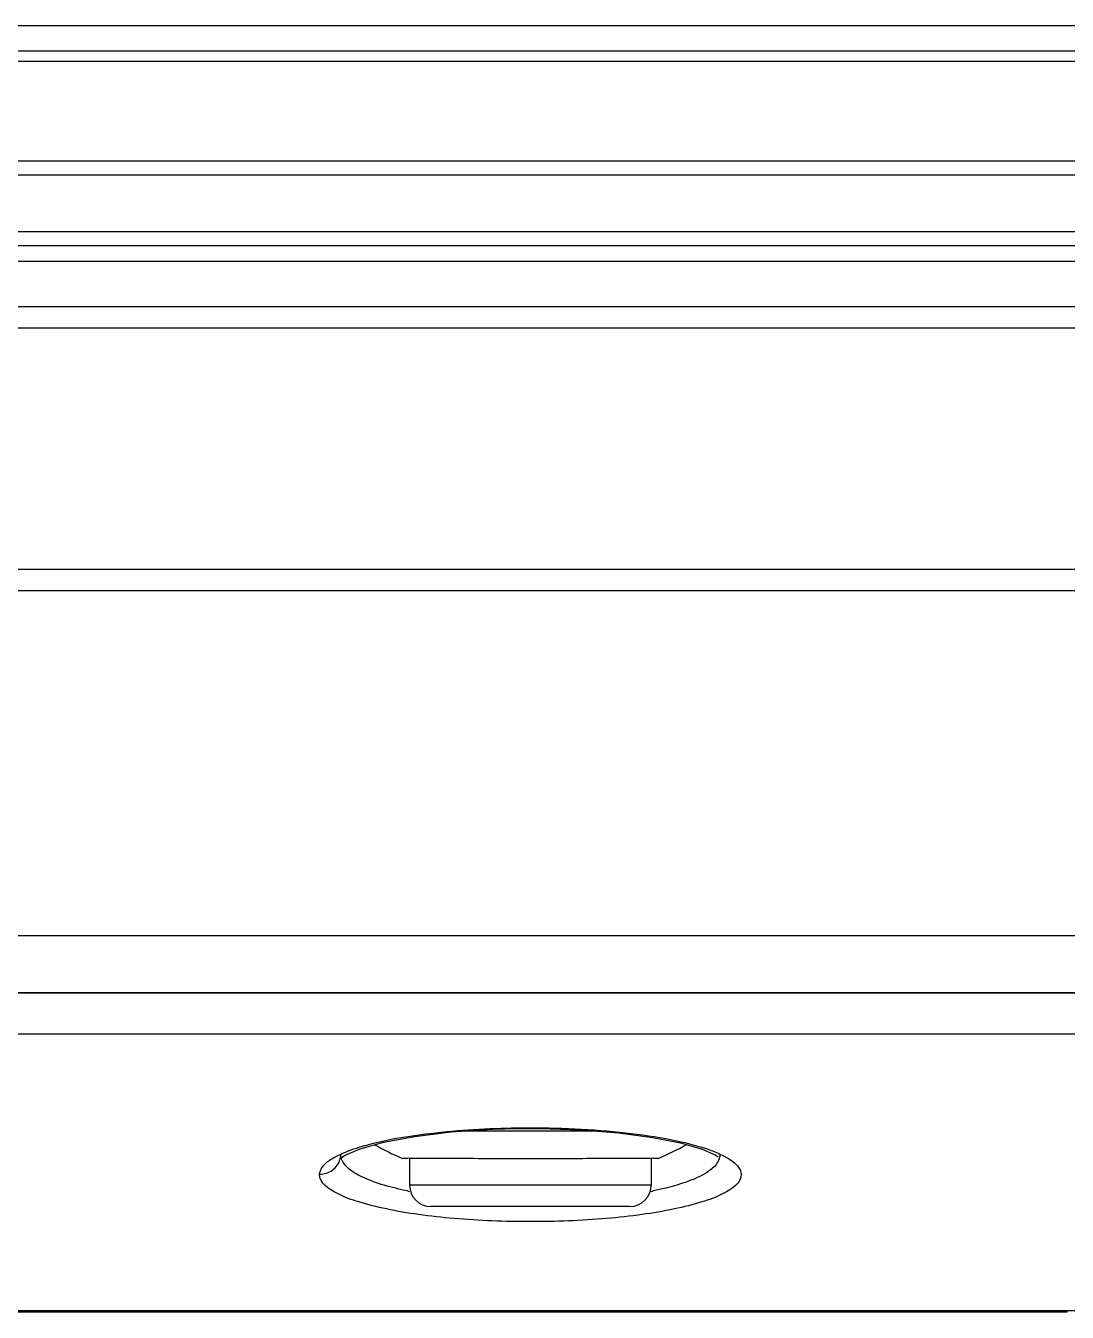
# Model space of a CAD drawing. Header units: millimetres. Extents: x -1686 to 4120, y -1850 to 2563.
# Drawn here: x 587.9 to 661.2, y -1811.9 to -1721.4 of the extents above; entities that cross this region are included whole.
import ezdxf

# ---------------------------------------------------------------- set-up
doc = ezdxf.new("R2010")
doc.units = ezdxf.units.MM
doc.header["$LTSCALE"] = 65.395
doc.layers.get('0').update_dxf_attribs({"linetype": 'CONTINUOUS'})
doc.layers.add('GEOM', color=7, linetype='CONTINUOUS')

msp = doc.modelspace()

# ---------------------------------------------------------------- linework, layer by layer
at = {"linetype": 'Continuous'}
for p, q in [((62.981, -1723.845), (787.777, -1723.845)), ((47.689, -1741.101), (805.883, -1741.101)), ((47.779, -1742.601), (805.779, -1742.601)), ((47.779, -1759.601), (805.779, -1759.601)), ((47.779, -1761.101), (805.779, -1761.101)), ((805.279, -1785.401), (48.279, -1785.401)), ((805.279, -1789.401), (48.279, -1789.401)), ((628.111, -1799.151), (618.634, -1799.151)), ((614.379, -1801.067), (614.408, -1801.067)), ((614.879, -1801.06), (614.879, -1802.951)), ((631.879, -1801.06), (631.879, -1802.951)), ((632.351, -1801.067), (632.379, -1801.067)), ((631.879, -1802.951), (614.879, -1802.951))]:
    msp.add_line(p, q, dxfattribs=at)
for centre, radius, start, end in [((622.187, -1782.654), 20, 240.76623, 247.02179), ((624.572, -1782.654), 20, 292.97821, 299.25778), ((615.405, -1856.176), 55.119, 90.55073, 91.03682), ((631.188, -1868.155), 67.099, 89.00657, 89.40589), ((616.379, -1802.951), 1.5, 180, 269.99985), ((630.379, -1802.951), 1.5, 270.00015, 360)]:
    msp.add_arc(centre, radius, start, end, dxfattribs=at)
msp.add_open_spline([(614.875, -1801.06), (615.383, -1801.055), (616.593, -1801.052), (619.427, -1801.06), (623.379, -1801.072), (627.332, -1801.06), (630.166, -1801.052), (631.375, -1801.055), (631.884, -1801.06)], degree=3, knots=[0, 0, 0, 0, 0.089642, 0.213262, 0.499999, 0.786737, 0.910357, 1, 1, 1, 1], dxfattribs=at)
at = {"layer": 'GEOM', "linetype": 'Continuous'}
for p, q in [((853.879, -1721.351), (35.079, -1721.351)), ((853.879, -1723.151), (35.079, -1723.151)), ((102.529, -1730.851), (768.318, -1730.851)), ((102.529, -1731.851), (768.318, -1731.851)), ((768.318, -1735.851), (102.529, -1735.851)), ((768.318, -1736.851), (102.529, -1736.851)), ((768.318, -1737.951), (102.529, -1737.951)), ((806.385, -1789.443), (47.174, -1789.443)), ((729.379, -1792.315), (121.379, -1792.315)), ((622.474, -1798.964), (622.453, -1798.914)), ((630.379, -1804.451), (616.379, -1804.451)), ((618.369, -1804.451), (618.369, -1804.461)), ((622.39, -1804.461), (618.369, -1804.461)), ((618.434, -1804.451), (618.434, -1804.461)), ((619.09, -1804.451), (619.09, -1804.461)), ((619.54, -1804.451), (619.54, -1804.461)), ((620.492, -1804.451), (620.492, -1804.461)), ((621.146, -1804.451), (621.146, -1804.461)), ((621.623, -1804.451), (621.623, -1804.461)), ((621.669, -1804.451), (621.669, -1804.461)), ((622.39, -1804.451), (622.39, -1804.461)), ((624.379, -1804.451), (624.379, -1804.461)), ((628.379, -1804.461), (624.379, -1804.461)), ((624.879, -1804.451), (624.879, -1804.461)), ((627.879, -1804.451), (627.879, -1804.461)), ((628.379, -1804.451), (628.379, -1804.461)), ((661.162, -1811.894), (582.484, -1811.894)), ((661.162, -1811.791), (582.486, -1811.791)), ((661.162, -1811.894), (661.162, -1811.791))]:
    msp.add_line(p, q, dxfattribs=at)
for points in [[(610.345, -1800.833), (611.406, -1800.382), (613.06, -1799.92), (615.222, -1799.516), (617.807, -1799.205), (620.716, -1799.013), (622.474, -1798.964)], [(622.474, -1798.964), (624.034, -1798.961), (626.939, -1799.057), (629.614, -1799.271), (631.976, -1799.585), (633.951, -1799.98), (635.465, -1800.421), (636.441, -1800.848), (636.6, -1800.944)], [(609.956, -1801.101), (609.955, -1801.104), (610.345, -1800.833)]]:
    msp.add_lwpolyline(points, dxfattribs=at)
for centre, radius, start, end in [((631.735, -1812.333), 12.608, 69.80661, 72.28637), ((620.07, -1777.807), 26.099, 258.22107, 258.51947), ((626.692, -1777.813), 26.093, 281.47409, 281.77222)]:
    msp.add_arc(centre, radius, start, end, dxfattribs=at)
for points, knots in [([(611.334, -1800.277), (612.957, -1799.775), (616.669, -1799.166), (620.4, -1798.943), (622.437, -1798.914)], [0, 0, 0, 0, 0.454761, 1, 1, 1, 1]), ([(622.437, -1798.914), (624.847, -1798.88), (628.353, -1799.006), (632.732, -1799.597), (634.695, -1800.042), (635.571, -1800.323)], [0, 0, 0, 0, 0.545599, 0.791851, 1, 1, 1, 1]), ([(608.549, -1802.18), (608.561, -1801.84), (609.007, -1801.317), (609.773, -1800.869), (610.298, -1800.641), (610.591, -1800.53)], [0, 0, 0, 0, 0.375315, 0.654445, 1, 1, 1, 1]), ([(636.087, -1800.5), (636.391, -1800.612), (636.936, -1800.843), (637.729, -1801.297), (638.197, -1801.831), (638.21, -1802.18)], [0, 0, 0, 0, 0.346678, 0.626458, 1, 1, 1, 1]), ([(636.711, -1800.783), (636.713, -1800.855), (636.685, -1801.171), (636.496, -1801.453), (636.327, -1801.628)], [0, 0, 0, 0, 0.226924, 1, 1, 1, 1]), ([(608.549, -1802.18), (608.868, -1802.181), (609.521, -1801.978), (609.912, -1801.413), (609.996, -1801.112)], [0, 0, 0, 0, 0.50494, 1, 1, 1, 1]), ([(614.742, -1803.356), (613.637, -1803.126), (612.139, -1802.744), (610.57, -1801.852), (610.133, -1801.285), (610.071, -1801.015)], [0, 0, 0, 0, 0.627638, 0.845942, 1, 1, 1, 1]), ([(636.327, -1801.628), (635.882, -1802.09), (634.414, -1802.781), (632.916, -1803.169), (632.016, -1803.356)], [0, 0, 0, 0, 0.410961, 1, 1, 1, 1]), ([(638.21, -1802.18), (638.23, -1802.796), (636.977, -1803.617), (635.365, -1804.186), (633.411, -1804.676), (631.177, -1805.047), (627.797, -1805.419), (623.379, -1805.581), (618.962, -1805.419), (615.581, -1805.047), (613.348, -1804.675), (611.394, -1804.186), (609.781, -1803.617), (608.529, -1802.796), (608.549, -1802.18)], [0, 0, 0, 0, 0.059091, 0.110614, 0.174674, 0.248219, 0.328606, 0.499996, 0.671393, 0.751781, 0.825316, 0.889386, 0.940918, 1, 1, 1, 1]), ([(693.319, -1806.88), (691.432, -1807.732), (686.952, -1809.162), (676.247, -1811.249), (667.385, -1811.791), (661.162, -1811.791)], [0, 0, 0, 0, 0.189992, 0.429016, 1, 1, 1, 1])]:
    msp.add_open_spline(points, degree=3, knots=knots, dxfattribs=at)
for points in [[(609.996, -1801.112), (610.024, -1801.012), (610.042, -1800.908), (610.047, -1800.805)], [(610.591, -1800.53), (610.835, -1800.438), (611.084, -1800.354), (611.334, -1800.277)]]:
    msp.add_open_spline(points, degree=3, dxfattribs=at)

doc.saveas('drawing.dxf')
